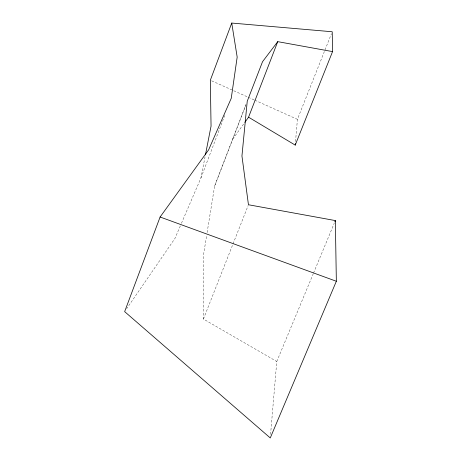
<?xml version="1.0" encoding="UTF-8"?>
<svg xmlns="http://www.w3.org/2000/svg" width="461" height="461" viewBox="0 0 461 461"><rect width="100%" height="100%" fill="white"/><g stroke="black" fill="none" stroke-linecap="round" stroke-linejoin="round"><path stroke-width="0.35" stroke-dasharray="2.31 1.73" d="M270.572 434.377L276.779 361.505L203.422 319.047L203.485 255.066L206.666 235.352M295.53 141.527L297.42 119.336L331.43 33.762M207.122 232.54L214.619 186.071L245.949 104.589M181.45 223.297L200.921 177.986L205.03 156.959M200.921 177.986L224.87 115.077M214.619 186.071L246.122 104.382M203.422 319.047L248.185 205.416M276.779 361.505L313.244 273.753M313.52 273.091L334.237 223.233M180.32 225.925L174.961 238.4L126.683 308.686M232.788 139.055L244.411 122.949M211.639 80.808L247.655 96.983M248.306 97.277L254.201 99.922M254.858 100.216L297.42 119.336"/><path stroke-width="0.69" d="M205.439 154.856L211.057 126.112L210.331 80.22L231.739 23.05L332.225 31.757L332.554 51.603L277.741 41.651L248.56 117.198L295.224 145.106L295.345 143.671M231.739 23.05L237.179 57.095L231.238 98.343L208.585 149.911L160.105 217.01L124.654 311.636L270.267 437.95L336.346 281.256L335.343 220.577L248.45 204.747L241.944 155.985L247.234 101.253L262.534 61.699L277.741 41.651M295.224 145.106L332.554 51.603M334.79 221.902L335.343 220.577M244.826 122.378L248.56 117.198M160.105 217.01L336.346 281.256"/></g></svg>
